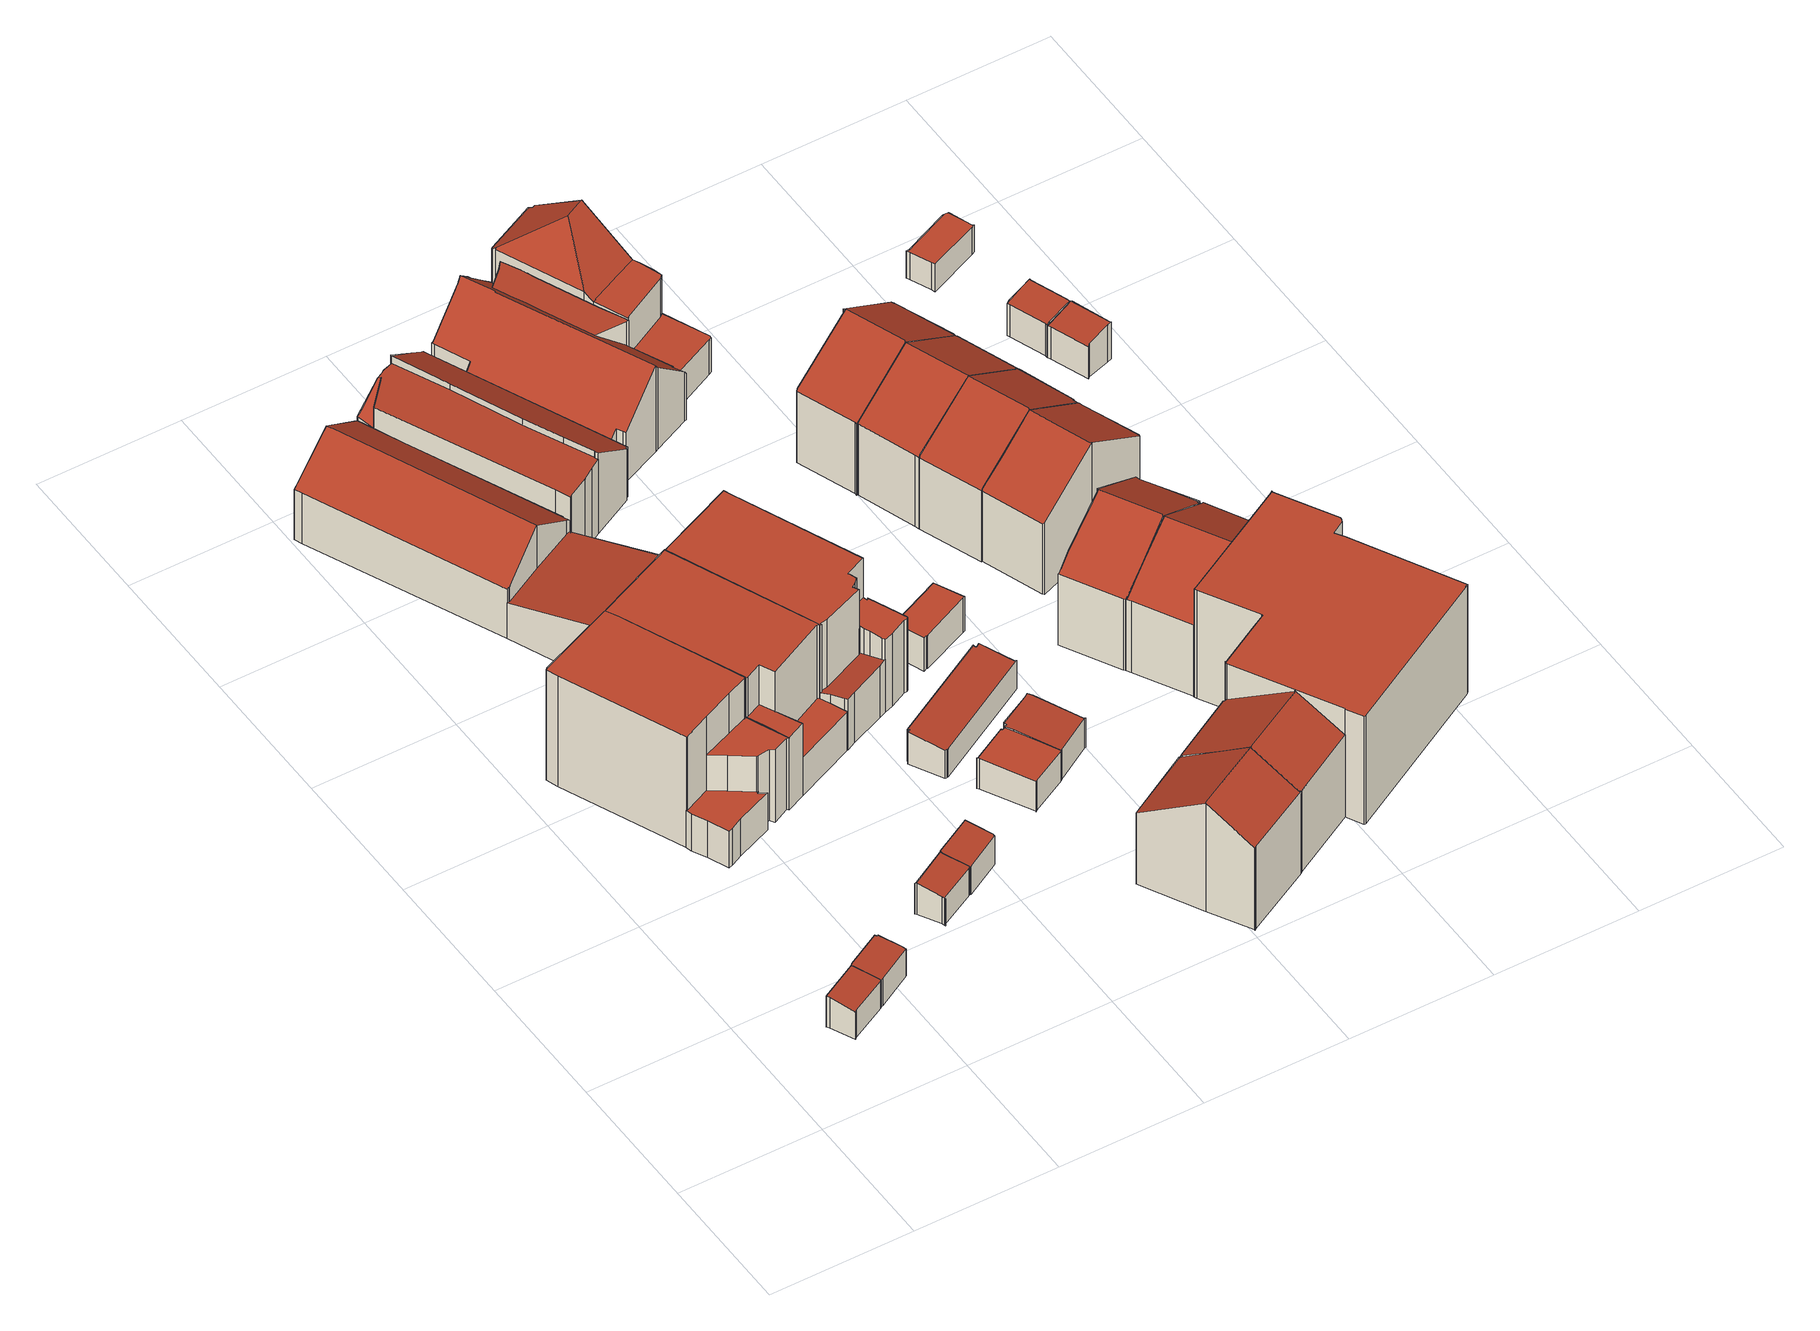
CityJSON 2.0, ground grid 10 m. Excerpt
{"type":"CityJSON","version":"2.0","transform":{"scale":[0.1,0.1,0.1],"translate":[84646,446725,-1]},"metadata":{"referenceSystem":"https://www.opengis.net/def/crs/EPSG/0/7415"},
"CityObjects":{
"building1":{"type":"Building","attributes":{"dak_type":"horizontal","data_area":5.19,"data_coverage":0.865,"geconstateerd":false,"gid":18957656,"h_dak_50p":2.73,"h_dak_70p":2.79,"h_dak_max":2.93,"h_dak_min":2.55,"h_maaiveld":0.406,"kas_warenhuis":false,"lod11_replace":false,"ondergronds_type":"above ground","oorspronkelijkbouwjaar":1981,"pw_actueel":"yes","pw_bron":"ahn3","reconstructie_methode":"tudelft3d-geoflow","reconstruction_skipped":false,"rmse_lod12":0.115,"rmse_lod13":0.124,"rmse_lod22":0.0142,"rn":1,"status":"Pand in gebruik","t_run":35.01,"val3dity_codes_lod12":"[]","val3dity_codes_lod13":"[]","val3dity_codes_lod22":"[]"},"children":["building1-1"]},
"building1-1":{"type":"BuildingPart","parents":["building1"],"geometry":[{"type":"Solid","lod":"2.2","boundaries":[[[[0,1,2,3,4,5,6,7,8]],[[9,3,2,10]],[[10,2,1,11]],[[12,8,7,13]],[[14,4,3,9]],[[13,7,6,15]],[[15,6,5,16]],[[16,5,4,14]],[[17,0,8,12]],[[11,1,0,17]],[[14,9,10,11,17,12,13,15,16]]]],"semantics":{"surfaces":[{"type":"GroundSurface"},{"type":"WallSurface","on_footprint_edge":true},{"type":"RoofSurface"}],"values":[[0,1,1,1,1,1,1,1,1,1,2]]}}]},
"building2":{"type":"Building","attributes":{"dak_type":"horizontal","data_area":5.01,"data_coverage":0.839,"geconstateerd":false,"gid":18957657,"h_dak_50p":2.72,"h_dak_70p":2.79,"h_dak_max":2.91,"h_dak_min":2.55,"h_maaiveld":0.388,"kas_warenhuis":false,"lod11_replace":false,"ondergronds_type":"above ground","oorspronkelijkbouwjaar":1981,"pw_actueel":"yes","pw_bron":"ahn3","reconstructie_methode":"tudelft3d-geoflow","reconstruction_skipped":false,"rmse_lod12":0.112,"rmse_lod13":0.121,"rmse_lod22":0.014,"rn":1,"status":"Pand in gebruik","t_run":34.37,"val3dity_codes_lod12":"[]","val3dity_codes_lod13":"[]","val3dity_codes_lod22":"[]"},"children":["building2-1"]},
"building2-1":{"type":"BuildingPart","parents":["building2"],"geometry":[{"type":"Solid","lod":"2.2","boundaries":[[[[18,19,20,21,2,0,8,22,23,24]],[[10,2,21,25]],[[26,22,8,12]],[[27,23,22,26]],[[17,0,2,10]],[[12,8,0,17]],[[28,18,24,29]],[[29,24,23,27]],[[30,19,18,28]],[[31,20,19,30]],[[25,21,20,31]],[[31,30,28,29,27,26,12,17,10,25]]]],"semantics":{"surfaces":[{"type":"GroundSurface"},{"type":"WallSurface","on_footprint_edge":true},{"type":"RoofSurface"}],"values":[[0,1,1,1,1,1,1,1,1,1,1,2]]}}]},
"building3":{"type":"Building","attributes":{"dak_type":"multiple horizontal","data_area":64.52,"data_coverage":0.818,"geconstateerd":false,"gid":18958244,"h_dak_50p":9.16,"h_dak_70p":9.18,"h_dak_max":9.37,"h_dak_min":3.14,"h_maaiveld":0.152,"kas_warenhuis":false,"lod11_replace":false,"ondergronds_type":"above ground","oorspronkelijkbouwjaar":2006,"pw_actueel":"yes","pw_bron":"ahn3","reconstructie_methode":"tudelft3d-geoflow","reconstruction_skipped":false,"rmse_lod12":1.75,"rmse_lod13":0.668,"rmse_lod22":0.0859,"rn":1,"status":"Pand in gebruik","t_run":67.36,"val3dity_codes_lod12":"[]","val3dity_codes_lod13":"[]","val3dity_codes_lod22":"[]"},"children":["building3-1"]},
"building3-1":{"type":"BuildingPart","parents":["building3"],"geometry":[{"type":"Solid","lod":"2.2","boundaries":[[[[32,33,34,35,36,37,38,39,40,41,42,43,44,45,46,47,48,49,50,51,52,53]],[[54,44,43,55]],[[56,34,33,57]],[[58,35,34,56]],[[59,48,47,60]],[[57,33,32,61]],[[62,37,36,63]],[[64,49,48,59]],[[65,66,45,44,54]],[[67,53,52,68]],[[61,32,53,67,69]],[[70,71,72,73,74]],[[75,40,39,76]],[[77,41,40,75]],[[78,51,50,79]],[[68,52,51,78]],[[80,46,45,66]],[[81,82,66,65]],[[79,50,49,64]],[[69,67,71,70]],[[63,36,35,58]],[[74,73,83,84]],[[73,72,85,86]],[[87,88,38,37,62]],[[89,90,88,87]],[[76,39,38,88]],[[84,83,91,89]],[[86,85,82,81]],[[91,90,89]],[[92,42,41,77]],[[55,43,42,92]],[[60,47,46,80]],[[72,71,67,68,78,79,64,59,60,80,66,82,85]],[[89,87,62,63,58,56,57,61,69,70,74,84]],[[75,76,88,90,91,83,73,86,81,65,54,55,92,77]]]],"semantics":{"surfaces":[{"type":"GroundSurface"},{"type":"WallSurface","on_footprint_edge":true},{"type":"WallSurface","on_footprint_edge":false},{"type":"RoofSurface"}],"values":[[0,1,1,1,1,1,1,1,1,1,1,2,1,1,1,1,1,2,1,2,1,2,2,1,2,1,2,2,2,1,1,1,3,3,3]]}}]},
"building4":{"type":"Building","attributes":{"dak_type":"horizontal","data_area":4.98,"data_coverage":0.83,"geconstateerd":false,"gid":18957747,"h_dak_50p":2.73,"h_dak_70p":2.8,"h_dak_max":2.92,"h_dak_min":2.57,"h_maaiveld":0.381,"kas_warenhuis":false,"lod11_replace":false,"ondergronds_type":"above ground","oorspronkelijkbouwjaar":1981,"pw_actueel":"yes","pw_bron":"ahn3","reconstructie_methode":"tudelft3d-geoflow","reconstruction_skipped":false,"rmse_lod12":0.109,"rmse_lod13":0.118,"rmse_lod22":0.017,"rn":1,"status":"Pand in gebruik","t_run":27.09,"val3dity_codes_lod12":"[]","val3dity_codes_lod13":"[]","val3dity_codes_lod22":"[]"},"children":["building4-1"]},
"building4-1":{"type":"BuildingPart","parents":["building4"],"geometry":[{"type":"Solid","lod":"2.2","boundaries":[[[[93,94,95,96,97,98,99,100,101,102,103,104]],[[105,101,100,106]],[[107,103,102,108]],[[109,104,103,107]],[[108,102,101,105]],[[110,98,97,111]],[[112,95,94,113]],[[114,96,95,112]],[[115,93,104,109]],[[116,99,98,110]],[[113,94,93,115]],[[111,97,96,114]],[[106,100,99,116]],[[113,115,109,107,108,105,106,116,110,111,114,112]]]],"semantics":{"surfaces":[{"type":"GroundSurface"},{"type":"WallSurface","on_footprint_edge":true},{"type":"RoofSurface"}],"values":[[0,1,1,1,1,1,1,1,1,1,1,1,1,2]]}}]},
"building5":{"type":"Building","attributes":{"dak_type":"slanted","data_area":66.95,"data_coverage":0.845,"geconstateerd":false,"gid":17145709,"h_dak_50p":9.16,"h_dak_70p":9.18,"h_dak_max":9.37,"h_dak_min":3.19,"h_maaiveld":0.139,"kas_warenhuis":false,"lod11_replace":false,"ondergronds_type":"above ground","oorspronkelijkbouwjaar":2006,"pw_actueel":"yes","pw_bron":"ahn3","reconstructie_methode":"tudelft3d-geoflow","reconstruction_skipped":false,"rmse_lod12":2.26,"rmse_lod13":0.631,"rmse_lod22":0.195,"rn":1,"status":"Pand in gebruik","t_run":53.75,"val3dity_codes_lod12":"[]","val3dity_codes_lod13":"[]","val3dity_codes_lod22":"[]"},"children":["building5-1"]},
"building5-1":{"type":"BuildingPart","parents":["building5"],"geometry":[{"type":"Solid","lod":"2.2","boundaries":[[[[117,118,119,120,121,122,123,124,125,126,127,128,129,130]],[[131,117,130,132]],[[133,122,121,134,135]],[[63,123,122,133]],[[136,124,123,63]],[[137,120,119,77]],[[134,121,120,137]],[[138,139,140,141]],[[142,125,124,136]],[[143,126,125,142]],[[135,134,144,145]],[[146,127,126,143]],[[147,148,128,127,146]],[[141,140,149,150,151]],[[132,130,129,152]],[[152,129,128,148]],[[151,150,148,147]],[[145,144,139,138]],[[153,154,149,140]],[[77,119,118,155,156]],[[156,155,154,153]],[[155,118,117,131]],[[151,147,146,143,142,136,63,133,135,145,138,141]],[[153,140,139,144,134,137,77,156]],[[155,131,132,152,148,150,149,154]]]],"semantics":{"surfaces":[{"type":"GroundSurface"},{"type":"WallSurface","on_footprint_edge":true},{"type":"WallSurface","on_footprint_edge":false},{"type":"RoofSurface"}],"values":[[0,1,1,1,1,1,1,2,1,1,2,1,1,2,1,1,2,2,2,1,2,1,3,3,3]]}}]},
"building6":{"type":"Building","attributes":{"dak_type":"horizontal","data_area":5.35,"data_coverage":0.892,"geconstateerd":false,"gid":18957748,"h_dak_50p":2.74,"h_dak_70p":2.8,"h_dak_max":2.93,"h_dak_min":2.51,"h_maaiveld":0.348,"kas_warenhuis":false,"lod11_replace":false,"ondergronds_type":"above ground","oorspronkelijkbouwjaar":1981,"pw_actueel":"yes","pw_bron":"ahn3","reconstructie_methode":"tudelft3d-geoflow","reconstruction_skipped":false,"rmse_lod12":0.122,"rmse_lod13":0.127,"rmse_lod22":0.0221,"rn":1,"status":"Pand in gebruik","t_run":28.13,"val3dity_codes_lod12":"[]","val3dity_codes_lod13":"[]","val3dity_codes_lod22":"[]"},"children":["building6-1"]},
"building6-1":{"type":"BuildingPart","parents":["building6"],"geometry":[{"type":"Solid","lod":"2.2","boundaries":[[[[157,158,159,160,161,162,163,164,165,166,167]],[[168,159,158,110]],[[114,160,159,168]],[[112,161,160,114]],[[169,162,161,112]],[[170,166,165,171]],[[172,163,162,169]],[[173,164,163,172]],[[171,165,164,173]],[[174,157,167,175]],[[175,167,166,170]],[[110,158,157,174]],[[175,170,171,173,172,169,112,114,168,110,174]]]],"semantics":{"surfaces":[{"type":"GroundSurface"},{"type":"WallSurface","on_footprint_edge":true},{"type":"RoofSurface"}],"values":[[0,1,1,1,1,1,1,1,1,1,1,1,2]]}}]},
"building7":{"type":"Building","attributes":{"dak_type":"slanted","data_area":132.29,"data_coverage":0.886,"geconstateerd":false,"gid":18958124,"h_dak_50p":4.67,"h_dak_70p":5.39,"h_dak_max":6.62,"h_dak_min":2.95,"h_maaiveld":-0.023,"kas_warenhuis":false,"lod11_replace":false,"ondergronds_type":"above ground","oorspronkelijkbouwjaar":1922,"pw_actueel":"yes","pw_bron":"ahn3","reconstructie_methode":"tudelft3d-geoflow","reconstruction_skipped":false,"rmse_lod12":1.14,"rmse_lod13":1.38,"rmse_lod22":0.0302,"rn":1,"status":"Pand in gebruik","t_run":125.55,"val3dity_codes_lod12":"[]","val3dity_codes_lod13":"[]","val3dity_codes_lod22":"[]"},"children":["building7-1"]},
"building7-1":{"type":"BuildingPart","parents":["building7"],"geometry":[{"type":"Solid","lod":"2.2","boundaries":[[[[176,177,178,179,180,181,182,183,184,185,186,187,188,189,190,191,192,193]],[[194,187,186,195]],[[196,188,187,194]],[[197,183,182,198]],[[199,190,189,200]],[[190,199,201]],[[202,177,176,203]],[[204,178,177,202]],[[200,189,188,196]],[[198,182,181,205]],[[206,207,208,209]],[[205,181,180,208]],[[210,192,191,211]],[[212,179,178,204]],[[213,214,215,216]],[[209,208,180,179,212]],[[217,185,184,218]],[[195,186,185,217]],[[218,184,183,197]],[[203,176,193,219]],[[219,193,192,210]],[[211,191,190,201]],[[201,199,220,221]],[[221,220,214,213]],[[216,215,207,206]],[[210,211,201,221,213,216,222,203,219]],[[208,207,215,214,220,199,200,196,194,195,217,218,197,198,205]],[[216,206,209,212,204,202,203,222]]]],"semantics":{"surfaces":[{"type":"GroundSurface"},{"type":"WallSurface","on_footprint_edge":true},{"type":"WallSurface","on_footprint_edge":false},{"type":"RoofSurface"}],"values":[[0,1,1,1,1,1,1,1,1,1,2,1,1,1,2,1,1,1,1,1,1,1,2,2,2,3,3,3]]}}]},
"building8":{"type":"Building","attributes":{"dak_type":"slanted","data_area":65.55,"data_coverage":0.835,"geconstateerd":false,"gid":18958271,"h_dak_50p":9.16,"h_dak_70p":9.18,"h_dak_max":9.38,"h_dak_min":3.17,"h_maaiveld":0.1,"kas_warenhuis":false,"lod11_replace":false,"ondergronds_type":"above ground","oorspronkelijkbouwjaar":2006,"pw_actueel":"yes","pw_bron":"ahn3","reconstructie_methode":"tudelft3d-geoflow","reconstruction_skipped":false,"rmse_lod12":2,"rmse_lod13":0.776,"rmse_lod22":0.154,"rn":1,"status":"Pand in gebruik","t_run":75,"val3dity_codes_lod12":"[]","val3dity_codes_lod13":"[]","val3dity_codes_lod22":"[]"},"children":["building8-1"]},
"building8-1":{"type":"BuildingPart","parents":["building8"],"geometry":[{"type":"Solid","lod":"2.2","boundaries":[[[[127,223,125,224,225,226,227,228,229,230,231,232,233,234,235,236,237,130,238,239,240]],[[241,242,243,244]],[[245,125,223,246]],[[247,233,232,248]],[[249,224,125,245]],[[250,225,224,249]],[[251,252,253,254,255]],[[246,223,127,146]],[[256,230,229,257]],[[257,229,228,258]],[[259,260,227,226,261]],[[261,226,225,250]],[[248,232,231,262]],[[262,231,230,256]],[[263,130,237,264]],[[265,236,235,266]],[[264,237,236,265]],[[244,243,260,259]],[[255,254,267,268]],[[269,270,271,272]],[[273,266,235,234,274]],[[274,234,233,247]],[[275,240,239,276]],[[276,239,238,277]],[[277,238,130,263]],[[258,228,227,260]],[[146,127,240,275,278]],[[278,275,279,280]],[[281,282,252,251]],[[283,284,242,241]],[[280,279,282,281]],[[268,267,284,283]],[[254,253,285,286]],[[286,285,287,288]],[[289,290,270,269]],[[272,271,266,273]],[[288,287,290,289]],[[280,281,251,255,268,283,241,244,259,261,250,249,245,246,146,278]],[[285,253,252,282,279,275,276,277,263,264,265,266,271,270,290,287]],[[288,289,269,272,273,274,247,248,262,256,257,258,260,243,242,284,267,254,286]]]],"semantics":{"surfaces":[{"type":"GroundSurface"},{"type":"WallSurface","on_footprint_edge":false},{"type":"WallSurface","on_footprint_edge":true},{"type":"RoofSurface"}],"values":[[0,1,2,2,2,2,1,2,2,2,2,2,2,2,2,2,2,1,1,1,2,2,2,2,2,2,2,1,1,1,1,1,1,1,1,1,1,3,3,3]]}}]},
"building9":{"type":"Building","attributes":{"dak_type":"slanted","data_area":84.59,"data_coverage":0.847,"geconstateerd":false,"gid":18958137,"h_dak_50p":5.8,"h_dak_70p":5.91,"h_dak_max":6.67,"h_dak_min":3.97,"h_maaiveld":-0.066,"kas_warenhuis":false,"lod11_replace":false,"ondergronds_type":"above ground","oorspronkelijkbouwjaar":1922,"pw_actueel":"yes","pw_bron":"ahn3","reconstructie_methode":"tudelft3d-geoflow","reconstruction_skipped":false,"rmse_lod12":0.754,"rmse_lod13":0.706,"rmse_lod22":0.108,"rn":1,"status":"Pand in gebruik","t_run":76.82,"val3dity_codes_lod12":"[]","val3dity_codes_lod13":"[]","val3dity_codes_lod22":"[]"},"children":["building9-1"]},
"building9-1":{"type":"BuildingPart","parents":["building9"],"geometry":[{"type":"Solid","lod":"2.2","boundaries":[[[[291,292,293,294,295,296,297,298,299,300,301,302,303,304,305,306,307,308,309,310]],[[311,308,307,312]],[[313,304,303,314]],[[315,302,301,316]],[[317,294,293,318]],[[319,320,321,322]],[[323,309,308,311]],[[324,310,309,323]],[[325,300,299,326]],[[312,307,306,327]],[[328,329,330,331]],[[332,295,294,317]],[[333,296,295,332]],[[334,335,336,337]],[[338,297,296,333]],[[339,340,298,297,338]],[[326,299,298,340]],[[316,301,300,325]],[[327,306,305,341]],[[314,303,302,315]],[[331,330,335,334]],[[342,343,340,339]],[[343,342,344]],[[345,313,329,328]],[[346,291,310,324]],[[318,293,292,321]],[[322,321,292,291,346]],[[341,305,304,313,345]],[[337,336,320,319]],[[340,343,344,316,325,326]],[[330,329,313,314,315,316,344,342,339,338,333,332,317,318,321,320,336,335]],[[322,346,324,323,311,312,327,341,345,328,331,334,337,319]]]],"semantics":{"surfaces":[{"type":"GroundSurface"},{"type":"WallSurface","on_footprint_edge":true},{"type":"WallSurface","on_footprint_edge":false},{"type":"RoofSurface"}],"values":[[0,1,1,1,1,2,1,1,1,1,2,1,1,2,1,1,1,1,1,1,2,2,2,2,1,1,1,1,2,3,3,3]]}}]},
"building10":{"type":"Building","attributes":{"dak_type":"horizontal","data_area":10.64,"data_coverage":0.904,"geconstateerd":false,"gid":18957749,"h_dak_50p":2.75,"h_dak_70p":2.81,"h_dak_max":2.98,"h_dak_min":2.52,"h_maaiveld":0.337,"kas_warenhuis":false,"lod11_replace":false,"ondergronds_type":"above ground","oorspronkelijkbouwjaar":1981,"pw_actueel":"yes","pw_bron":"ahn3","reconstructie_methode":"tudelft3d-geoflow","reconstruction_skipped":false,"rmse_lod12":0.116,"rmse_lod13":0.105,"rmse_lod22":0.103,"rn":1,"status":"Pand in gebruik","t_run":32.03,"val3dity_codes_lod12":"[]","val3dity_codes_lod13":"[]","val3dity_codes_lod22":"[]"},"children":["building10-1"]},
"building10-1":{"type":"BuildingPart","parents":["building10"],"geometry":[{"type":"Solid","lod":"2.2","boundaries":[[[[347,348,349,350,351,352,353,354,355,356,357,358]],[[359,355,354,360]],[[361,356,355,359]],[[360,354,353,362]],[[363,347,358,364]],[[365,357,356,361]],[[366,350,349,367]],[[368,351,350,366]],[[369,352,351,368]],[[364,358,357,365]],[[367,349,348,370]],[[370,348,347,363]],[[362,353,352,369]],[[363,364,365,361,359,360,362,369,368,366,367,370]]]],"semantics":{"surfaces":[{"type":"GroundSurface"},{"type":"WallSurface","on_footprint_edge":true},{"type":"RoofSurface"}],"values":[[0,1,1,1,1,1,1,1,1,1,1,1,1,2]]}}]},
"building11":{"type":"Building","attributes":{"dak_type":"horizontal","data_area":20.22,"data_coverage":0.879,"geconstateerd":false,"gid":11568467,"h_dak_50p":2.71,"h_dak_70p":2.77,"h_dak_max":2.91,"h_dak_min":2.56,"h_maaiveld":0.274,"kas_warenhuis":false,"lod11_replace":false,"ondergronds_type":"above ground","oorspronkelijkbouwjaar":1981,"pw_actueel":"yes","pw_bron":"ahn3","reconstructie_methode":"tudelft3d-geoflow","reconstruction_skipped":false,"rmse_lod12":0.102,"rmse_lod13":0.111,"rmse_lod22":0.0186,"rn":1,"status":"Pand in gebruik","t_run":51.19,"val3dity_codes_lod12":"[]","val3dity_codes_lod13":"[]","val3dity_codes_lod22":"[]"},"children":["building11-1"]},
"building11-1":{"type":"BuildingPart","parents":["building11"],"geometry":[{"type":"Solid","lod":"2.2","boundaries":[[[[371,372,373,374,375,376,377,378,379,380,381]],[[382,379,378,383]],[[383,378,377,384]],[[385,376,375,386]],[[387,371,381,388]],[[389,380,379,382]],[[388,381,380,389]],[[386,375,374,390]],[[390,374,373,391]],[[384,377,376,385]],[[391,373,372,392]],[[392,372,371,387]],[[388,389,382,383,384,385,386,390,391,392,387]]]],"semantics":{"surfaces":[{"type":"GroundSurface"},{"type":"WallSurface","on_footprint_edge":true},{"type":"RoofSurface"}],"values":[[0,1,1,1,1,1,1,1,1,1,1,1,2]]}}]},
"building12":{"type":"Building","attributes":{"dak_type":"slanted","data_area":40.51,"data_coverage":0.93,"geconstateerd":false,"gid":18957754,"h_dak_50p":7.8,"h_dak_70p":8.3,"h_dak_max":9.44,"h_dak_min":6.06,"h_maaiveld":0.319,"kas_warenhuis":false,"lod11_replace":false,"ondergronds_type":"above ground","oorspronkelijkbouwjaar":1981,"pw_actueel":"yes","pw_bron":"ahn3","reconstructie_methode":"tudelft3d-geoflow","reconstruction_skipped":false,"rmse_lod12":0.951,"rmse_lod13":0.885,"rmse_lod22":0.0599,"rn":1,"status":"Pand in gebruik","t_run":52.46,"val3dity_codes_lod12":"[]","val3dity_codes_lod13":"[]","val3dity_codes_lod22":"[]"},"children":["building12-1"]},
"building12-1":{"type":"BuildingPart","parents":["building12"],"geometry":[{"type":"Solid","lod":"2.2","boundaries":[[[[393,394,395,396,397,398,399,400,401,402,403,404]],[[405,404,403,406]],[[407,393,404,405]],[[408,397,396,409]],[[410,395,394,411]],[[406,403,402,412]],[[412,402,401,413]],[[409,396,395,410]],[[414,400,399,415]],[[415,399,398,416]],[[416,398,397,408]],[[411,394,393,407]],[[413,401,400,414]],[[406,417,418,409,410,411,407,405]],[[415,416,408,409,418,417,406,412,413,414]]]],"semantics":{"surfaces":[{"type":"GroundSurface"},{"type":"WallSurface","on_footprint_edge":true},{"type":"RoofSurface"}],"values":[[0,1,1,1,1,1,1,1,1,1,1,1,1,2,2]]}}]},
"building13":{"type":"Building","attributes":{"dak_type":"multiple horizontal","data_area":10.2,"data_coverage":0.873,"geconstateerd":false,"gid":18957750,"h_dak_50p":2.75,"h_dak_70p":2.82,"h_dak_max":2.98,"h_dak_min":2.44,"h_maaiveld":0.325,"kas_warenhuis":false,"lod11_replace":false,"ondergronds_type":"above ground","oorspronkelijkbouwjaar":1981,"pw_actueel":"yes","pw_bron":"ahn3","reconstructie_methode":"tudelft3d-geoflow","reconstruction_skipped":false,"rmse_lod12":0.121,"rmse_lod13":0.151,"rmse_lod22":0.134,"rn":1,"status":"Pand in gebruik","t_run":32.35,"val3dity_codes_lod12":"[]","val3dity_codes_lod13":"[]","val3dity_codes_lod22":"[]"},"children":["building13-1"]},
"building13-1":{"type":"BuildingPart","parents":["building13"],"geometry":[{"type":"Solid","lod":"2.2","boundaries":[[[[419,420,421,349,348,422,423,424,425,426,427,428]],[[429,421,420,430]],[[431,424,423,432]],[[432,423,422,433]],[[367,349,421,429]],[[434,425,424,431]],[[435,426,425,434]],[[436,427,426,435]],[[433,422,348,370]],[[437,419,428,438]],[[438,428,427,436]],[[370,348,349,367]],[[430,420,419,437]],[[370,367,429,430,437,438,436,435,434,431,432,433]]]],"semantics":{"surfaces":[{"type":"GroundSurface"},{"type":"WallSurface","on_footprint_edge":true},{"type":"RoofSurface"}],"values":[[0,1,1,1,1,1,1,1,1,1,1,1,1,2]]}}]},
"building14":{"type":"Building","attributes":{"dak_type":"horizontal","data_area":2.32,"data_coverage":0.26,"geconstateerd":false,"gid":14669557,"h_dak_50p":2.91,"h_dak_70p":2.95,"h_dak_max":3,"h_dak_min":2.86,"h_maaiveld":0.245,"kas_warenhuis":false,"lod11_replace":false,"ondergronds_type":"above ground","oorspronkelijkbouwjaar":2006,"pw_actueel":"yes","pw_bron":"ahn3","reconstructie_methode":"tudelft3d-geoflow","reconstruction_skipped":false,"rmse_lod12":0.0495,"rmse_lod13":0.0458,"rmse_lod22":0.0412,"rn":1,"status":"Pand in gebruik","t_run":18.89,"val3dity_codes_lod12":"[]","val3dity_codes_lod13":"[]","val3dity_codes_lod22":"[]"},"children":["building14-1"]},
"building14-1":{"type":"BuildingPart","parents":["building14"],"geometry":[{"type":"Solid","lod":"2.2","boundaries":[[[[439,440,441,442,443,444,445]],[[446,440,439,447]],[[447,439,445,448]],[[448,445,444,449]],[[449,444,443,450]],[[451,441,440,446]],[[450,443,442,452]],[[452,442,441,451]],[[452,451,446,447,448,449,450]]]],"semantics":{"surfaces":[{"type":"GroundSurface"},{"type":"WallSurface","on_footprint_edge":true},{"type":"RoofSurface"}],"values":[[0,1,1,1,1,1,1,1,2]]}}]},
"building15":{"type":"Building","attributes":{"dak_type":"slanted","data_area":72.02,"data_coverage":0.75,"geconstateerd":false,"gid":14669574,"h_dak_50p":5.75,"h_dak_70p":6.06,"h_dak_max":6.88,"h_dak_min":3.11,"h_maaiveld":-0.097,"kas_warenhuis":false,"lod11_replace":false,"ondergronds_type":"above ground","oorspronkelijkbouwjaar":1922,"pw_actueel":"yes","pw_bron":"ahn3","reconstructie_methode":"tudelft3d-geoflow","reconstruction_skipped":false,"rmse_lod12":1,"rmse_lod13":1.16,"rmse_lod22":0.258,"rn":1,"status":"Pand in gebruik","t_run":86.73,"val3dity_codes_lod12":"[]","val3dity_codes_lod13":"[]","val3dity_codes_lod22":"[]"},"children":["building15-1"]},
"building15-1":{"type":"BuildingPart","parents":["building15"],"geometry":[{"type":"Solid","lod":"2.2","boundaries":[[[[453,454,455,456,457,458,459,460,461,462,463,464,465,466,467,468,469,470,471,472,473,474,475,476,477,478,479,480,481,482,483,484,485,486,487]],[[488,483,482,489]],[[490,484,483,488]],[[489,482,481,491]],[[492,475,474,493]],[[493,474,473,494]],[[495,476,475,492]],[[496,497,498]],[[497,496,499,500]],[[500,499,466,465,501]],[[502,469,468,503]],[[504,479,478,505]],[[506,485,484,490]],[[507,458,457,508]],[[509,486,485,506]],[[510,453,487,511]],[[512,477,476,495]],[[513,471,470,514]],[[514,470,469,502]],[[508,457,456,515]],[[494,473,472,516]],[[516,472,471,513]],[[517,455,454,518]],[[515,456,455,517]],[[519,480,479,504]],[[505,478,477,512]],[[520,463,462,521]],[[522,464,463,520]],[[501,465,464,522]],[[521,462,461,523,524]],[[524,523,525,526]],[[511,487,486,509]],[[518,454,453,510]],[[527,460,459,528]],[[528,459,458,507]],[[526,525,529]],[[523,461,460,527]],[[491,481,480,519]],[[530,467,466,499]],[[503,468,467,530]],[[500,501,522,520,521,524,526,529,531,532,533,534,535,498,497]],[[491,519,504,505,512,495,492,493,494,536,537,538,539,540,510,511,509,506,490,488,489]],[[510,540,539,538,537,536,494,516,513,514,502,503,530,499,496,498,535,534,533,532,531,529,525,523,527,528,507,508,515,517,518]]]],"semantics":{"surfaces":[{"type":"GroundSurface"},{"type":"WallSurface","on_footprint_edge":true},{"type":"WallSurface","on_footprint_edge":false},{"type":"RoofSurface"}],"values":[[0,1,1,1,1,1,1,2,2,1,1,1,1,1,1,1,1,1,1,1,1,1,1,1,1,1,1,1,1,1,2,1,1,1,1,2,1,1,1,1,3,3,3]]}}]},
"building16":{"type":"Building","attributes":{"dak_type":"slanted","data_area":39.97,"data_coverage":0.919,"geconstateerd":false,"gid":18957755,"h_dak_50p":7.84,"h_dak_70p":8.32,"h_dak_max":9.1,"h_dak_min":6.04,"h_maaiveld":0.309,"kas_warenhuis":false,"lod11_replace":false,"ondergronds_type":"above ground","oorspronkelijkbouwjaar":1981,"pw_actueel":"yes","pw_bron":"ahn3","reconstructie_methode":"tudelft3d-geoflow","reconstruction_skipped":false,"rmse_lod12":0.919,"rmse_lod13":0.855,"rmse_lod22":0.0251,"rn":1,"status":"Pand in gebruik","t_run":73.81,"val3dity_codes_lod12":"[]","val3dity_codes_lod13":"[]","val3dity_codes_lod22":"[]"},"children":["building16-1"]},
"building16-1":{"type":"BuildingPart","parents":["building16"],"geometry":[{"type":"Solid","lod":"2.2","boundaries":[[[[541,542,543,544,399,545,546,395,394,547,548,549,550,551]],[[552,543,542,553]],[[554,548,547,555]],[[556,395,546,557]],[[411,394,395,556]],[[558,549,548,554]],[[559,550,549,558]],[[560,544,543,552]],[[555,547,394,411]],[[561,545,399,562]],[[557,546,545,561]],[[562,399,544,560]],[[563,541,551,564]],[[553,542,541,563]],[[564,551,550,559]],[[553,563,564,565,566,557,561,562,560,552]],[[557,566,565,564,559,558,554,555,411,556]]]],"semantics":{"surfaces":[{"type":"GroundSurface"},{"type":"WallSurface","on_footprint_edge":true},{"type":"RoofSurface"}],"values":[[0,1,1,1,1,1,1,1,1,1,1,1,1,1,1,2,2]]}}]},
"building17":{"type":"Building","attributes":{"dak_type":"slanted","data_area":43.2,"data_coverage":0.813,"geconstateerd":false,"gid":14669568,"h_dak_50p":6.58,"h_dak_70p":7.25,"h_dak_max":9.03,"h_dak_min":2.73,"h_maaiveld":-0.123,"kas_warenhuis":false,"lod11_replace":false,"ondergronds_type":"above ground","oorspronkelijkbouwjaar":1906,"pw_actueel":"yes","pw_bron":"ahn3","reconstructie_methode":"tudelft3d-geoflow","reconstruction_skipped":false,"rmse_lod12":2.37,"rmse_lod13":0.91,"rmse_lod22":0.0377,"rn":1,"status":"Pand in gebruik","t_run":56.92,"val3dity_codes_lod12":"[]","val3dity_codes_lod13":"[]","val3dity_codes_lod22":"[]"},"children":["building17-1"]},
"building17-1":{"type":"BuildingPart","parents":["building17"],"geometry":[{"type":"Solid","lod":"2.2","boundaries":[[[[567,568,467,569,570,571,572,573,574,458,575,576,577,578,579,580,581,582,583,584,585]],[[586,582,581,587]],[[588,584,583,589]],[[590,578,577,591]],[[592,570,569,593]],[[594,572,571,595]],[[595,571,570,592,596]],[[597,574,573,598,599]],[[598,573,572,594]],[[591,577,576,600]],[[600,576,575,601]],[[602,579,578,590]],[[603,580,579,602]],[[587,581,580,603]],[[604,605,606,607]],[[607,606,589,608]],[[593,569,467,609]],[[609,467,568,610]],[[596,592,605,604]],[[611,567,585,612]],[[612,585,584,588]],[[608,589,583,582,586]],[[610,568,567,611]],[[601,575,458,613]],[[613,458,574,597]],[[599,598,614]],[[615,614,598,594,616]],[[596,604,607,608,586,587,603,617,618,619,595]],[[589,606,605,592,593,609,610,611,612,588]],[[595,619,618,617,603,602,615,616,594]],[[599,614,615,602,590,591,600,601,613,597]]]],"semantics":{"surfaces":[{"type":"GroundSurface"},{"type":"WallSurface","on_footprint_edge":true},{"type":"WallSurface","on_footprint_edge":false},{"type":"RoofSurface"}],"values":[[0,1,1,1,1,1,1,1,1,1,1,1,1,1,2,2,1,1,2,1,1,1,1,1,1,2,3,3,3,3,3]]}}]},
"building18":{"type":"Building","attributes":{"dak_type":"slanted","data_area":38.44,"data_coverage":0.922,"geconstateerd":false,"gid":18957652,"h_dak_50p":7.51,"h_dak_70p":8.14,"h_dak_max":9.57,"h_dak_min":6.03,"h_maaiveld":0.279,"kas_warenhuis":false,"lod11_replace":false,"ondergronds_type":"above ground","oorspronkelijkbouwjaar":1981,"pw_actueel":"yes","pw_bron":"ahn3","reconstructie_methode":"tudelft3d-geoflow","reconstruction_skipped":false,"rmse_lod12":1.04,"rmse_lod13":1.05,"rmse_lod22":0.0448,"rn":1,"status":"Pand in gebruik","t_run":59.88,"val3dity_codes_lod12":"[]","val3dity_codes_lod13":"[]","val3dity_codes_lod22":"[]"},"children":["building18-1"]},
"building18-1":{"type":"BuildingPart","parents":["building18"],"geometry":[{"type":"Solid","lod":"2.2","boundaries":[[[[620,621,622,623,624,625,626,627,628,629,630,631,632,633]],[[634,626,625,635]],[[636,628,627,637]],[[638,632,631,639]],[[640,633,632,638]],[[641,621,620,642]],[[643,622,621,641]],[[642,620,633,640]],[[639,631,630,644]],[[644,630,629,645]],[[646,623,622,643]],[[647,624,623,646]],[[635,625,624,647]],[[637,627,626,634]],[[645,629,628,636]],[[647,646,643,641,642,640,638,639,648]],[[645,636,637,634,635,647,648,639,644]]]],"semantics":{"surfaces":[{"type":"GroundSurface"},{"type":"WallSurface","on_footprint_edge":true},{"type":"RoofSurface"}],"values":[[0,1,1,1,1,1,1,1,1,1,1,1,1,1,1,2,2]]}}]},
"building19":{"type":"Building","attributes":{"dak_type":"slanted","data_area":38.87,"data_coverage":0.909,"geconstateerd":false,"gid":18957653,"h_dak_50p":7.49,"h_dak_70p":8.18,"h_dak_max":9.08,"h_dak_min":6.03,"h_maaiveld":0.284,"kas_warenhuis":false,"lod11_replace":false,"ondergronds_type":"above ground","oorspronkelijkbouwjaar":1981,"pw_actueel":"yes","pw_bron":"ahn3","reconstructie_methode":"tudelft3d-geoflow","reconstruction_skipped":false,"rmse_lod12":1.1,"rmse_lod13":1.11,"rmse_lod22":0.0171,"rn":1,"status":"Pand in gebruik","t_run":59.6,"val3dity_codes_lod12":"[]","val3dity_codes_lod13":"[]","val3dity_codes_lod22":"[]"},"children":["building19-1"]},
"building19-1":{"type":"BuildingPart","parents":["building19"],"geometry":[{"type":"Solid","lod":"2.2","boundaries":[[[[649,650,651,652,653,654,655,656,657,658,659,660,661,633]],[[662,653,652,663]],[[664,649,633,640]],[[663,652,651,665]],[[640,633,661,666]],[[667,654,653,662]],[[668,657,656,669]],[[669,656,655,670]],[[665,651,650,671]],[[666,661,660,672]],[[671,650,649,664]],[[673,658,657,668]],[[674,659,658,673]],[[672,660,659,674]],[[670,655,654,667]],[[671,675,676,668,669,670,667,662,663,665]],[[674,673,668,676,675,671,664,640,666,672]]]],"semantics":{"surfaces":[{"type":"GroundSurface"},{"type":"WallSurface","on_footprint_edge":true},{"type":"RoofSurface"}],"values":[[0,1,1,1,1,1,1,1,1,1,1,1,1,1,1,2,2]]}}]},
"building20":{"type":"Building","attributes":{"dak_type":"multiple horizontal","data_area":154.08,"data_coverage":0.969,"geconstateerd":false,"gid":18957756,"h_dak_50p":9.09,"h_dak_70p":9.1,"h_dak_max":9.29,"h_dak_min":6.12,"h_maaiveld":0.279,"kas_warenhuis":false,"lod11_replace":false,"ondergronds_type":"above ground","oorspronkelijkbouwjaar":1981,"pw_actueel":"yes","pw_bron":"ahn3","reconstructie_methode":"tudelft3d-geoflow","reconstruction_skipped":false,"rmse_lod12":0.286,"rmse_lod13":0.285,"rmse_lod22":0.285,"rn":1,"status":"Pand in gebruik","t_run":181.86,"val3dity_codes_lod12":"[]","val3dity_codes_lod13":"[]","val3dity_codes_lod22":"[]"},"children":["building20-1"]},
"building20-1":{"type":"BuildingPart","parents":["building20"],"geometry":[{"type":"Solid","lod":"2.2","boundaries":[[[[677,678,679,680,681,682,683,684,685,686,687,543,542,688,689,690,691,692,693,694,659,695,656,655]],[[696,682,681,697]],[[697,681,680,698]],[[699,688,542,700]],[[701,695,659,702]],[[703,693,692,704]],[[704,692,691,705]],[[700,542,543,706]],[[707,687,686,708]],[[706,543,687,707]],[[709,684,683,710]],[[711,679,678,712]],[[713,690,689,714]],[[715,685,684,709]],[[716,694,693,703]],[[717,655,656,718]],[[710,683,682,696]],[[698,680,679,711]],[[708,686,685,715]],[[702,659,694,716]],[[712,678,677,719]],[[718,656,695,701]],[[719,677,655,717]],[[714,689,688,699]],[[705,691,690,713]],[[702,716,703,704,705,713,714,699,700,706,707,708,715,709,710,696,697,698,711,712,719,717,718,701]]]],"semantics":{"surfaces":[{"type":"GroundSurface"},{"type":"WallSurface","on_footprint_edge":true},{"type":"RoofSurface"}],"values":[[0,1,1,1,1,1,1,1,1,1,1,1,1,1,1,1,1,1,1,1,1,1,1,1,1,2]]}}]},
"building21":{"type":"Building","attributes":{"dak_type":"slanted","data_area":38.55,"data_coverage":0.915,"geconstateerd":false,"gid":17147122,"h_dak_50p":7.54,"h_dak_70p":8.16,"h_dak_max":9.12,"h_dak_min":6,"h_maaiveld":0.226,"kas_warenhuis":false,"lod11_replace":false,"ondergronds_type":"above ground","oorspronkelijkbouwjaar":1981,"pw_actueel":"yes","pw_bron":"ahn3","reconstructie_methode":"tudelft3d-geoflow","reconstruction_skipped":false,"rmse_lod12":1.06,"rmse_lod13":1.07,"rmse_lod22":0.0209,"rn":1,"status":"Pand in gebruik","t_run":49.4,"val3dity_codes_lod12":"[]","val3dity_codes_lod13":"[]","val3dity_codes_lod22":"[]"},"children":["building21-1"]},
"building21-1":{"type":"BuildingPart","parents":["building21"],"geometry":[{"type":"Solid","lod":"2.2","boundaries":[[[[720,721,722,723,724,725,726,727,728,729,730,731,732,733]],[[734,730,729,735]],[[736,731,730,734]],[[737,732,731,736]],[[738,721,720,739]],[[740,722,721,738]],[[741,733,732,737]],[[739,720,733,741]],[[742,723,722,740]],[[743,724,723,742]],[[735,729,728,744]],[[745,725,724,743]],[[744,728,727,746]],[[746,727,726,747]],[[747,726,725,745]],[[748,739,741,737,736,734,735,744]],[[738,739,748,744,746,747,745,743,742,740]]]],"semantics":{"surfaces":[{"type":"GroundSurface"},{"type":"WallSurface","on_footprint_edge":true},{"type":"RoofSurface"}],"values":[[0,1,1,1,1,1,1,1,1,1,1,1,1,1,1,2,2]]}}]},
"building22":{"type":"Building","attributes":{"dak_type":"slanted","data_area":38.47,"data_coverage":0.898,"geconstateerd":false,"gid":18958272,"h_dak_50p":7.49,"h_dak_70p":8.19,"h_dak_max":9.11,"h_dak_min":5.99,"h_maaiveld":0.24,"kas_warenhuis":false,"lod11_replace":false,"ondergronds_type":"above ground","oorspronkelijkbouwjaar":1981,"pw_actueel":"yes","pw_bron":"ahn3","reconstructie_methode":"tudelft3d-geoflow","reconstruction_skipped":false,"rmse_lod12":1.11,"rmse_lod13":1.11,"rmse_lod22":0.0144,"rn":1,"status":"Pand in gebruik","t_run":41.17,"val3dity_codes_lod12":"[]","val3dity_codes_lod13":"[]","val3dity_codes_lod22":"[]"},"children":["building22-1"]},
"building22-1":{"type":"BuildingPart","parents":["building22"],"geometry":[{"type":"Solid","lod":"2.2","boundaries":[[[[749,750,751,752,753,754,730,729,728,727,755,756]],[[757,755,727,746]],[[746,727,728,744]],[[758,753,752,759]],[[760,754,753,758]],[[759,752,751,761]],[[744,728,729,735]],[[734,730,754,760]],[[762,756,755,757]],[[761,751,750,763]],[[735,729,730,734]],[[763,750,749,764]],[[764,749,756,762]],[[765,766,744,735,734,760,758,759,761,763]],[[763,764,762,757,746,744,766,765]]]],"semantics":{"surfaces":[{"type":"GroundSurface"},{"type":"WallSurface","on_footprint_edge":true},{"type":"RoofSurface"}],"values":[[0,1,1,1,1,1,1,1,1,1,1,1,1,2,2]]}}]},
"building23":{"type":"Building","attributes":{"dak_type":"slanted","data_area":38.44,"data_coverage":0.899,"geconstateerd":false,"gid":18958274,"h_dak_50p":7.53,"h_dak_70p":8.14,"h_dak_max":9.11,"h_dak_min":6,"h_maaiveld":0.251,"kas_warenhuis":false,"lod11_replace":false,"ondergronds_type":"above ground","oorspronkelijkbouwjaar":1981,"pw_actueel":"yes","pw_bron":"ahn3","reconstructie_methode":"tudelft3d-geoflow","reconstruction_skipped":false,"rmse_lod12":1.05,"rmse_lod13":1.05,"rmse_lod22":0.02,"rn":1,"status":"Pand in gebruik","t_run":39.19,"val3dity_codes_lod12":"[]","val3dity_codes_lod13":"[]","val3dity_codes_lod22":"[]"},"children":["building23-1"]},
"building23-1":{"type":"BuildingPart","parents":["building23"],"geometry":[{"type":"Solid","lod":"2.2","boundaries":[[[[767,768,769,770,771,772,773,752,751,750,774,756]],[[761,751,752,759]],[[775,772,771,776]],[[777,773,772,775]],[[762,756,774,778]],[[778,774,750,763]],[[776,771,770,779]],[[759,752,773,777]],[[763,750,751,761]],[[779,770,769,780]],[[781,768,767,782]],[[782,767,756,762]],[[780,769,768,781]],[[777,775,776,783,784,763,761,759]],[[779,780,781,782,762,778,763,784,783,776]]]],"semantics":{"surfaces":[{"type":"GroundSurface"},{"type":"WallSurface","on_footprint_edge":true},{"type":"RoofSurface"}],"values":[[0,1,1,1,1,1,1,1,1,1,1,1,1,2,2]]}}]},
"building24":{"type":"Building","attributes":{"dak_type":"slanted","data_area":39.15,"data_coverage":0.922,"geconstateerd":false,"gid":18958273,"h_dak_50p":7.5,"h_dak_70p":8.19,"h_dak_max":9.13,"h_dak_min":6.01,"h_maaiveld":0.286,"kas_warenhuis":false,"lod11_replace":false,"ondergronds_type":"above ground","oorspronkelijkbouwjaar":1981,"pw_actueel":"yes","pw_bron":"ahn3","reconstructie_methode":"tudelft3d-geoflow","reconstruction_skipped":false,"rmse_lod12":1.11,"rmse_lod13":1.12,"rmse_lod22":0.0173,"rn":1,"status":"Pand in gebruik","t_run":41.09,"val3dity_codes_lod12":"[]","val3dity_codes_lod13":"[]","val3dity_codes_lod22":"[]"},"children":["building24-1"]},
"building24-1":{"type":"BuildingPart","parents":["building24"],"geometry":[{"type":"Solid","lod":"2.2","boundaries":[[[[785,786,787,788,789,790,791,792,793,794,795]],[[796,789,788,797]],[[798,785,795,776]],[[777,792,791,799]],[[800,786,785,798]],[[797,788,787,801]],[[776,795,794,802]],[[803,790,789,796]],[[802,794,793,775]],[[775,793,792,777]],[[799,791,790,803]],[[801,787,786,800]],[[776,804,805,796,797,801,800,798]],[[799,803,796,805,804,776,802,775,777]]]],"semantics":{"surfaces":[{"type":"GroundSurface"},{"type":"WallSurface","on_footprint_edge":true},{"type":"RoofSurface"}],"values":[[0,1,1,1,1,1,1,1,1,1,1,1,2,2]]}}]},
"building25":{"type":"Building","attributes":{"dak_type":"horizontal","data_area":4.4,"data_coverage":0.698,"geconstateerd":false,"gid":17145713,"h_dak_50p":2.89,"h_dak_70p":2.94,"h_dak_max":3.07,"h_dak_min":2.68,"h_maaiveld":0.073,"kas_warenhuis":false,"lod11_replace":false,"ondergronds_type":"above ground","oorspronkelijkbouwjaar":1981,"pw_actueel":"yes","pw_bron":"ahn3","reconstructie_methode":"tudelft3d-geoflow","reconstruction_skipped":false,"rmse_lod12":0.104,"rmse_lod13":0.127,"rmse_lod22":0.0294,"rn":1,"status":"Pand in gebruik","t_run":23.75,"val3dity_codes_lod12":"[]","val3dity_codes_lod13":"[]","val3dity_codes_lod22":"[]"},"children":["building25-1"]},
"building25-1":{"type":"BuildingPart","parents":["building25"],"geometry":[{"type":"Solid","lod":"2.2","boundaries":[[[[806,807,808,809,810,811,812,813,814,815,816,817]],[[818,814,813,819]],[[820,815,814,818]],[[821,807,806,822]],[[823,817,816,824]],[[824,816,815,820]],[[819,813,812,825]],[[825,812,811,826]],[[826,811,810,827]],[[822,806,817,823]],[[828,808,807,821]],[[827,810,809,829]],[[829,809,808,828]],[[826,827,829,828,821,822,823,824,820,818,819,825]]]],"semantics":{"surfaces":[{"type":"GroundSurface"},{"type":"WallSurface","on_footprint_edge":true},{"type":"RoofSurface"}],"values":[[0,1,1,1,1,1,1,1,1,1,1,1,1,2]]}}]},
"building26":{"type":"Building","attributes":{"dak_type":"horizontal","data_area":5.08,"data_coverage":0.809,"geconstateerd":false,"gid":18958275,"h_dak_50p":2.89,"h_dak_70p":2.93,"h_dak_max":3.08,"h_dak_min":2.69,"h_maaiveld":0.087,"kas_warenhuis":false,"lod11_replace":false,"ondergronds_type":"above ground","oorspronkelijkbouwjaar":1981,"pw_actueel":"yes","pw_bron":"ahn3","reconstructie_methode":"tudelft3d-geoflow","reconstruction_skipped":false,"rmse_lod12":0.123,"rmse_lod13":0.132,"rmse_lod22":0.0276,"rn":1,"status":"Pand in gebruik","t_run":21.53,"val3dity_codes_lod12":"[]","val3dity_codes_lod13":"[]","val3dity_codes_lod22":"[]"},"children":["building26-1"]},
"building26-1":{"type":"BuildingPart","parents":["building26"],"geometry":[{"type":"Solid","lod":"2.2","boundaries":[[[[809,830,831,832,833,834,835,836,812,837,838]],[[839,838,837,840]],[[829,809,838,839]],[[825,812,836,841]],[[842,831,830,843]],[[844,833,832,845]],[[845,832,831,842]],[[840,837,812,825]],[[846,834,833,844]],[[841,836,835,847]],[[847,835,834,846]],[[843,830,809,829]],[[839,840,825,841,847,846,844,845,842,843,829]]]],"semantics":{"surfaces":[{"type":"GroundSurface"},{"type":"WallSurface","on_footprint_edge":true},{"type":"RoofSurface"}],"values":[[0,1,1,1,1,1,1,1,1,1,1,1,2]]}}]},
"building27":{"type":"Building","attributes":{"dak_type":"horizontal","data_area":6.42,"data_coverage":0.803,"geconstateerd":false,"gid":17151060,"h_dak_50p":2.3,"h_dak_70p":2.31,"h_dak_max":2.36,"h_dak_min":2.25,"h_maaiveld":0.056,"kas_warenhuis":false,"lod11_replace":false,"ondergronds_type":"above ground","oorspronkelijkbouwjaar":1979,"pw_actueel":"yes","pw_bron":"ahn3","reconstructie_methode":"tudelft3d-geoflow","reconstruction_skipped":false,"rmse_lod12":0.0271,"rmse_lod13":0.0295,"rmse_lod22":0.0108,"rn":1,"status":"Pand in gebruik","t_run":38.32,"val3dity_codes_lod12":"[]","val3dity_codes_lod13":"[]","val3dity_codes_lod22":"[]"},"children":["building27-1"]},
"building27-1":{"type":"BuildingPart","parents":["building27"],"geometry":[{"type":"Solid","lod":"2.2","boundaries":[[[[848,849,850,851,852,853,854,855,856,857,858]],[[859,850,849,860]],[[861,854,853,862]],[[863,855,854,861]],[[862,853,852,864]],[[865,858,857,866]],[[866,857,856,867]],[[867,856,855,863]],[[864,852,851,868]],[[868,851,850,859]],[[860,849,848,869]],[[869,848,858,865]],[[861,862,864,868,859,860,869,865,866,867,863]]]],"semantics":{"surfaces":[{"type":"GroundSurface"},{"type":"WallSurface","on_footprint_edge":true},{"type":"RoofSurface"}],"values":[[0,1,1,1,1,1,1,1,1,1,1,1,2]]}}]}
},
"vertices":[
[72,80,14],[80,66,14],[81,64,14],[80,63,14],[55,50,14],[54,49,14],[46,65,14],[45,67,14],[71,81,14],[80,63,36],[81,64,36],[80,66,36],[71,81,39],[45,67,39],[55,50,36],[46,65,39],[54,49,36],[72,80,39],
[98,94,14],[106,81,14],[107,78,14],[82,64,14],[72,82,14],[96,95,14],[97,94,14],[82,64,36],[72,82,39],[96,95,39],[98,94,39],[97,94,39],[106,81,36],[107,78,36],
[21,322,12],[18,330,12],[19,331,12],[73,354,12],[74,354,12],[78,346,12],[113,263,12],[116,255,12],[124,236,12],[125,234,12],[123,234,12],[112,229,12],[110,232,12],[101,230,12],[100,229,12],[105,226,12],[80,216,12],[72,212,12],[69,211,12],[63,225,12],[58,235,12],[57,239,12],[110,232,70],[112,229,71],[19,331,102],[18,330,102],[73,354,101],[80,216,42],[105,226,42],[21,322,102],[78,346,101],[74,354,101],[72,212,42],[101,230,71],[101,230,42],[57,239,42],[58,235,42],[57,239,102],[58,239,102],[58,239,42],[76,247,42],[76,247,71],[76,247,102],[124,236,70],[116,255,70],[125,234,70],[63,225,42],[69,211,42],[100,229,42],[100,230,71],[100,230,42],[97,256,70],[97,256,102],[86,240,42],[86,240,71],[113,263,102],[113,263,69],[112,262,102],[112,262,69],[112,262,70],[123,234,70],
[140,119,14],[165,133,14],[166,133,14],[166,132,14],[175,117,14],[175,116,14],[174,115,14],[149,102,14],[149,101,14],[148,104,14],[140,118,14],[139,119,14],[149,101,36],[149,102,36],[140,118,39],[148,104,36],[139,119,39],[175,116,36],[175,117,36],[166,133,39],[165,133,39],[166,132,39],[140,119,39],[174,115,36],
[180,258,11],[138,240,11],[125,234,11],[118,251,11],[113,262,11],[77,348,11],[74,354,11],[76,355,11],[130,378,11],[133,371,11],[169,286,11],[173,277,11],[178,265,11],[181,258,11],[180,258,42],[181,258,42],[77,348,101],[113,262,70],[113,262,102],[76,355,101],[118,251,70],[125,267,102],[125,267,70],[130,257,70],[130,257,102],[130,378,102],[133,371,102],[114,262,70],[114,262,102],[169,286,102],[173,277,102],[173,277,42],[130,257,42],[171,277,42],[171,277,102],[178,265,42],[136,244,70],[136,244,42],[138,240,42],[138,240,70],
[176,116,13],[175,116,13],[174,117,13],[166,132,13],[166,133,13],[166,134,13],[192,148,13],[193,146,13],[196,141,13],[201,132,13],[201,130,13],[174,117,36],[166,134,39],[201,132,36],[196,141,38],[192,148,39],[193,146,39],[176,116,36],[201,130,36],
[33,594,10],[64,609,10],[66,604,10],[77,580,10],[126,475,10],[126,474,10],[152,415,10],[153,413,10],[150,412,10],[142,408,10],[142,407,10],[90,384,10],[89,384,10],[88,386,10],[63,444,10],[4,575,10],[2,580,10],[4,581,10],[90,384,55],[142,407,55],[89,384,55],[153,413,55],[152,415,55],[63,444,39],[88,386,54],[63,444,50],[64,609,51],[33,594,75],[66,604,51],[126,474,39],[123,474,50],[123,474,39],[126,475,39],[126,475,48],[2,580,51],[4,575,51],[77,580,50],[65,444,51],[65,444,39],[93,459,39],[93,459,74],[142,408,55],[150,412,55],[4,581,52],[64,444,39],[64,444,51],[35,590,75],
[132,373,11],[132,379,11],[186,402,11],[188,397,11],[224,310,11],[225,307,11],[226,308,11],[237,283,11],[237,282,11],[236,281,11],[234,281,11],[222,275,11],[216,273,11],[211,271,11],[187,261,11],[180,261,11],[176,270,11],[173,276,11],[212,298,102],[212,298,70],[210,304,70],[210,304,102],[130,378,101],[132,373,101],[234,281,70],[236,281,70],[132,379,101],[186,402,101],[179,278,102],[179,278,47],[208,289,49],[208,289,71],[208,289,102],[237,283,70],[226,308,70],[225,307,70],[224,310,102],[224,310,70],[188,397,101],[237,282,70],[181,258,52],[187,261,52],[211,271,53],[216,273,54],[206,293,71],[206,293,102],[215,275,70],[215,275,53],[216,274,53],[216,274,70],[216,273,70],[222,275,70],[173,276,47],[176,270,49],[180,261,51],[173,276,102],[174,276,47],[174,276,102],[174,277,102],[174,277,47],[209,295,102],[209,295,71],[209,290,49],[209,290,71],[210,287,50],[210,287,71],[212,283,71],[212,283,51],
[184,505,9],[155,490,9],[148,486,9],[141,482,9],[127,475,9],[126,474,9],[122,484,9],[69,599,9],[64,609,9],[67,610,9],[83,617,9],[87,619,9],[89,620,9],[96,622,9],[96,623,9],[126,637,9],[127,637,9],[128,635,9],[186,507,9],[184,506,9],[128,635,51],[127,637,51],[96,622,70],[89,620,70],[87,619,69],[83,617,69],[141,482,68],[148,486,69],[154,492,75],[154,492,70],[155,490,70],[155,490,75],[186,507,50],[184,506,51],[67,610,57],[64,609,54],[126,637,51],[113,585,75],[113,585,70],[133,538,70],[133,538,75],[127,475,67],[126,474,67],[145,512,75],[145,512,70],[154,493,70],[154,493,75],[122,484,67],[69,599,67],[69,599,50],[96,623,76],[71,601,68],[71,601,53],[85,616,69],[96,622,76],[184,505,51],
[254,202,13],[271,170,13],[272,169,13],[271,168,13],[246,155,13],[245,154,13],[245,155,13],[227,188,13],[226,189,13],[227,189,13],[251,202,13],[251,201,13],[226,189,38],[227,188,38],[227,189,38],[245,155,37],[254,202,38],[251,201,38],[251,202,38],[271,168,37],[272,169,37],[246,155,37],[245,154,37],[271,170,37],
[289,248,13],[290,247,13],[217,206,13],[216,206,13],[215,206,13],[203,228,13],[205,229,13],[204,230,13],[274,269,13],[275,267,13],[278,269,13],[274,269,39],[204,230,39],[205,229,39],[203,228,39],[215,206,36],[289,248,36],[278,269,38],[275,267,38],[216,206,36],[217,206,36],[290,247,36],
[308,98,13],[309,98,13],[310,97,13],[332,58,13],[347,31,13],[347,30,13],[348,28,13],[301,3,13],[300,2,13],[300,3,13],[284,31,13],[262,72,13],[262,72,71],[284,31,101],[308,98,71],[347,31,81],[332,58,100],[310,97,71],[309,98,71],[300,3,80],[300,2,80],[301,3,80],[348,28,80],[347,30,80],[285,32,101],[331,57,100],
[297,185,13],[298,184,13],[297,184,13],[256,197,13],[253,202,13],[255,202,13],[254,204,13],[276,216,13],[279,218,13],[281,215,13],[297,184,37],[298,184,37],[255,202,39],[253,202,39],[256,197,39],[254,204,40],[276,216,39],[279,218,39],[297,185,37],[281,215,39],
[253,289,12],[245,309,12],[282,325,12],[291,305,12],[289,304,12],[256,290,12],[255,290,12],[245,309,39],[253,289,39],[255,290,39],[256,290,39],[289,304,40],[282,325,39],[291,305,40],
[164,655,9],[171,658,9],[175,659,9],[176,660,9],[186,665,9],[194,668,9],[194,666,9],[196,663,9],[196,662,9],[203,648,9],[206,640,9],[224,599,9],[232,583,9],[233,580,9],[246,552,9],[245,552,9],[249,544,9],[249,543,9],[248,543,9],[222,531,9],[220,530,9],[192,518,9],[191,520,9],[189,524,9],[180,520,9],[177,527,9],[165,552,9],[157,571,9],[146,596,9],[138,612,9],[147,617,9],[137,640,9],[136,642,9],[137,642,9],[161,653,9],[147,617,49],[138,612,39],[137,640,49],[146,596,39],[191,520,49],[192,518,49],[220,530,79],[189,524,49],[231,580,49],[231,580,68],[210,581,67],[233,580,47],[233,580,68],[232,583,68],[249,544,47],[245,552,47],[165,552,40],[177,527,40],[136,642,49],[194,668,47],[186,665,55],[137,642,50],[164,655,79],[161,653,75],[180,520,40],[248,543,49],[249,543,47],[176,660,66],[222,531,76],[175,659,67],[171,658,72],[157,571,40],[206,640,68],[203,648,68],[224,599,68],[196,662,47],[196,662,68],[192,657,53],[192,657,68],[196,663,47],[194,666,47],[181,647,67],[246,552,47],[185,638,67],[186,635,67],[191,625,67],[195,615,67],[199,607,67],[219,532,79],[174,632,79],[174,633,79],[173,636,79],[172,638,79],
[395,56,13],[395,55,13],[395,54,13],[349,29,13],[347,29,13],[332,57,13],[310,99,13],[355,124,13],[356,123,13],[357,124,13],[379,84,13],[395,54,80],[395,55,80],[355,124,71],[310,99,71],[310,97,72],[332,57,100],[356,123,71],[357,124,71],[349,29,79],[347,29,80],[348,28,79],[395,56,80],[379,84,100],[379,83,100],[333,58,100],
[281,568,9],[247,552,9],[245,554,9],[233,581,9],[223,603,9],[220,608,9],[195,666,9],[194,667,9],[195,669,9],[230,685,9],[231,682,9],[233,683,9],[246,652,9],[261,620,9],[263,616,9],[267,606,9],[269,601,9],[283,571,9],[283,569,9],[267,606,70],[263,616,70],[283,571,37],[269,601,38],[233,683,77],[231,682,77],[233,581,38],[245,554,38],[220,608,75],[223,603,70],[233,581,69],[194,667,75],[195,666,75],[195,666,76],[230,685,75],[195,669,74],[246,652,100],[261,620,70],[234,582,69],[234,582,38],[267,599,38],[267,599,69],[269,601,69],[246,552,38],[247,552,38],[281,568,37],[283,569,37],[194,668,74],[196,666,76],[232,645,100],[221,611,77],[259,619,70],[225,604,70],[225,603,70],
[351,227,13],[330,265,13],[331,265,13],[341,271,13],[371,286,13],[371,287,13],[412,310,13],[413,307,13],[433,273,13],[431,272,13],[432,270,13],[392,248,13],[353,226,13],[352,226,13],[412,310,70],[371,287,101],[433,273,70],[413,307,70],[353,226,71],[392,248,100],[352,226,71],[330,265,71],[351,227,71],[331,265,71],[432,270,71],[431,272,71],[341,271,79],[371,286,101],[392,250,100],
[354,227,13],[393,248,13],[424,265,13],[433,270,13],[434,271,13],[455,232,13],[456,231,13],[455,230,13],[415,208,13],[375,186,13],[374,186,13],[374,187,13],[354,223,13],[434,271,70],[433,270,71],[354,227,72],[424,265,78],[354,223,71],[455,232,70],[415,208,100],[455,230,71],[456,231,70],[393,248,100],[374,187,71],[375,186,71],[374,186,71],[393,247,100],[414,209,100],
[456,230,13],[478,191,13],[478,190,13],[477,187,13],[468,182,13],[472,176,13],[511,104,13],[509,103,13],[510,103,13],[402,43,13],[401,43,13],[357,123,13],[357,125,13],[358,125,13],[385,140,13],[396,146,13],[396,147,13],[375,184,13],[376,187,13],[472,176,101],[468,182,101],[477,187,101],[357,123,101],[395,55,101],[376,187,101],[374,186,101],[396,147,101],[396,146,101],[385,140,101],[395,54,101],[401,43,101],[402,43,101],[509,103,101],[511,104,101],[478,190,101],[478,191,101],[358,125,101],[357,125,101],[510,103,101],[375,184,101],[456,231,101],[455,230,101],[456,230,101],
[327,492,12],[326,493,12],[369,509,12],[370,507,12],[371,507,12],[386,468,12],[386,467,12],[386,466,12],[342,450,12],[300,435,12],[298,434,12],[298,436,12],[283,476,12],[284,477,12],[298,434,70],[300,435,71],[298,436,70],[283,476,70],[326,493,101],[327,492,101],[369,509,71],[284,477,71],[370,507,71],[371,507,70],[342,450,101],[386,468,70],[386,466,70],[386,467,70],[342,452,101],
[400,423,12],[358,407,12],[315,392,12],[314,391,12],[313,394,12],[299,434,12],[387,465,12],[402,424,12],[387,465,70],[313,394,70],[314,391,70],[299,434,70],[315,392,71],[402,424,70],[358,407,101],[400,423,71],[357,409,101],[342,449,101],
[403,422,12],[416,384,12],[415,383,12],[416,380,12],[373,364,12],[331,349,12],[330,348,12],[401,423,12],[331,349,71],[373,364,101],[330,348,70],[401,423,70],[416,380,71],[415,383,71],[416,384,70],[403,422,70],[373,366,101],[358,406,101],
[417,380,13],[418,377,13],[432,338,13],[432,337,13],[389,321,13],[346,305,13],[345,306,13],[330,348,13],[331,349,13],[349,355,13],[373,364,13],[389,321,101],[432,337,71],[417,380,70],[345,306,70],[418,377,70],[432,338,71],[349,355,84],[346,305,71],[373,363,101],[388,322,101],
[464,508,11],[464,507,11],[473,483,11],[474,480,11],[473,480,11],[456,474,11],[454,473,11],[454,475,11],[445,499,11],[444,501,11],[446,502,11],[457,506,11],[445,499,37],[454,475,37],[444,501,37],[464,507,41],[464,508,41],[457,506,39],[446,502,38],[454,473,37],[456,474,38],[473,480,40],[473,483,41],[474,480,41],
[475,479,11],[484,453,11],[485,452,11],[482,451,11],[466,446,11],[465,445,11],[455,471,11],[457,474,11],[472,479,11],[472,479,40],[457,474,37],[455,471,37],[484,453,41],[475,479,41],[482,451,41],[485,452,41],[466,446,38],[465,445,37],
[464,571,11],[465,570,11],[463,569,11],[428,554,11],[427,557,11],[421,571,11],[420,573,11],[422,573,11],[454,587,11],[457,588,11],[458,587,11],[463,569,33],[465,570,33],[420,573,33],[421,571,33],[422,573,33],[427,557,33],[458,587,33],[457,588,32],[454,587,33],[428,554,34],[464,571,33]
]}
